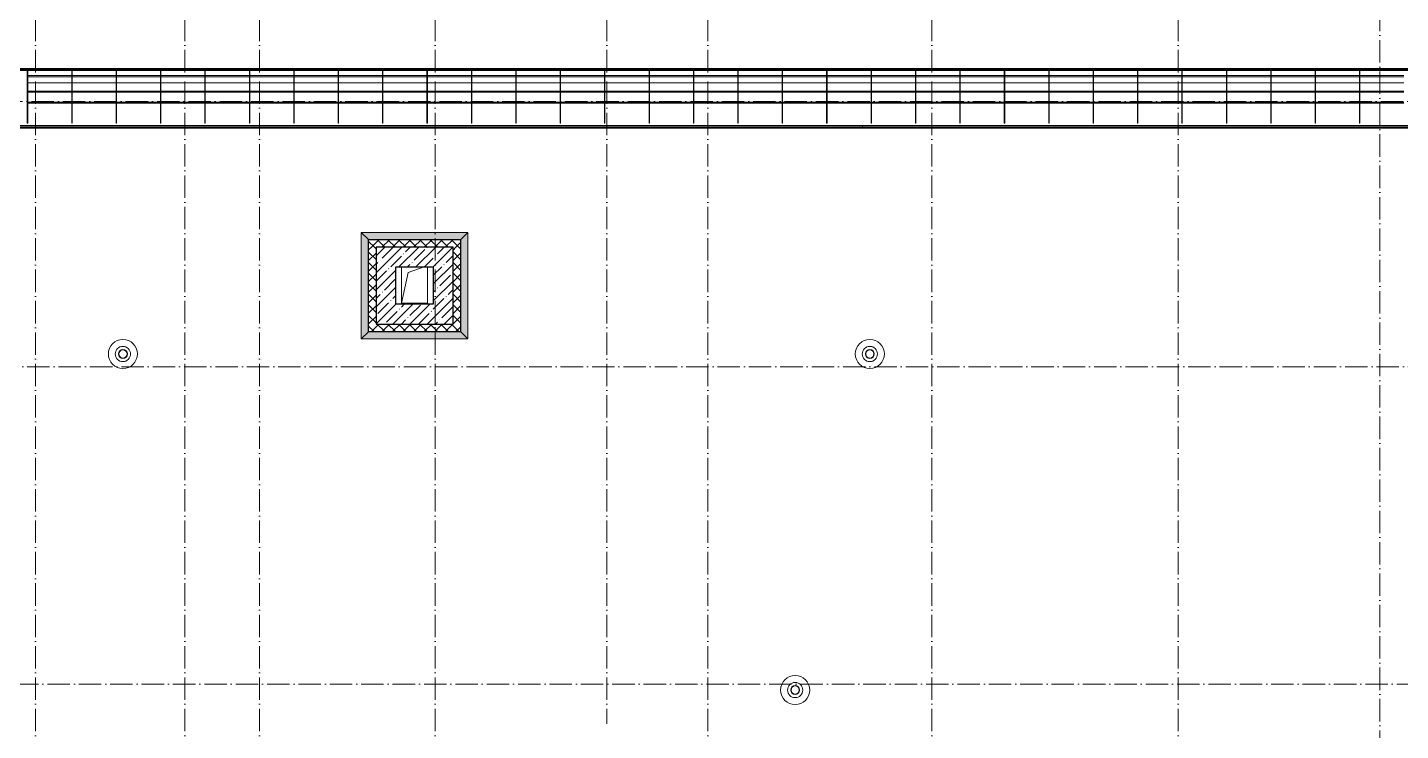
# Model space of a CAD drawing. Header units: millimetres. Extents: x -12989 to 629078, y -109036 to 555275.
# Drawn here: x 70102 to 88485, y 140872 to 150287 of the extents above; entities that cross this region are included whole.
import ezdxf

# ---------------------------------------------------------------- set-up
doc = ezdxf.new("R2010")
doc.units = ezdxf.units.MM
doc.linetypes.add('50_200_ШТРИХ_1Т_ш5_п1_п1_', pattern=[700, 500, -100, 0, -100])
for name, color, linetype, lineweight in [('A-FLOR-____-MCUT', 7, 'Continuous', 25), ('A-FLOR-____-OTLN', 7, 'Continuous', 9), ('A-FLOR-____-PATT-1', 7, 'Continuous', 9), ('A-GENM-____-MCUT', 7, 'Continuous', 25), ('A-GENM-____-OTLN', 7, 'Continuous', 9), ('A-GLAZ-____-OTLN', 7, 'Continuous', 9), ('A-ROOF-____-OTLN', 7, 'Continuous', 9), ('A-WALL-____-MCUT-1', 7, 'Continuous', 9), ('A-WALL-____-OTLN', 7, 'Continuous', 9), ('A-WALL-____-PATT-1', 7, 'Continuous', 9), ('A-WALL-FNSH-MCUT-1', 7, 'Continuous', 9), ('S-GRID-____-OTLN-1', 7, '50_200_ШТРИХ_1Т_ш5_п1_п1_', 9)]:
    doc.layers.add(name, color=color, linetype=linetype, lineweight=lineweight)
doc.layers.add('A-GLAZ-____-OTLN-1', color=7, linetype='Continuous', lineweight=9, true_color=0xc0c0c0)
pattern_1 = [(45, (43259.71, 63713.66), (-70.71068, 70.71068), []), (135, (43259.71, 63713.66), (-70.71068, -70.71068), [])]

# ---------------------------------------------------------------- blocks, each defined once
blk = doc.blocks.new('141_Фартук_СКБ - 141_Фартук_СКБ_вентфасад-30031396-АР1_План отверстий 2 этажа в осях 1-64_Ю-ЯЯ')
at = {"layer": 'A-GENM-____-MCUT'}
for p, q in [((26160, 758), (0, 758)), ((0, 757), (26160, 757)), ((26160, -29), (0, -29)), ((0, -30), (26160, -30))]:
    blk.add_line(p, q, dxfattribs=at)
at = {"layer": 'A-GENM-____-OTLN'}
for p, q in [((0, 765), (26160, 765)), ((0, 752), (26160, 752)), ((0, 743), (26160, 743)), ((0, 743), (26160, 743)), ((0, -11), (26160, -11)), ((0, -12), (26160, -12))]:
    blk.add_line(p, q, dxfattribs=at)
blk = doc.blocks.new('Элемент крепления - Пластина-30015157-АР1_План отверстий 2 этажа в осях 1-64_Ю-ЯЯ')
at = {"layer": 'A-GENM-____-OTLN'}
for p, q in [((25651, 85294), (25651, 85988)), ((25651, 85988), (25656, 85988)), ((25656, 85988), (25656, 85294)), ((25656, 85294), (25651, 85294))]:
    blk.add_line(p, q, dxfattribs=at)
blk = doc.blocks.new('Швеллер - 140х58-30031487-АР1_План отверстий 2 этажа в осях 1-64_Ю-ЯЯ')
at = {"layer": 'A-GENM-____-MCUT'}
for p, q in [((-9515, 75), (-10105, 75)), ((-10105, 71), (-9515, 71)), ((-8921, 75), (-9510, 75)), ((-9510, 71), (-8921, 71)), ((-8326, 75), (-8916, 75)), ((-8916, 71), (-8326, 71)), ((-7732, 75), (-8321, 75)), ((-8321, 71), (-7732, 71)), ((-7137, 75), (-7727, 75)), ((-7727, 71), (-7137, 71)), ((-6543, 75), (-7132, 75)), ((-7132, 71), (-6543, 71)), ((-5948, 75), (-6538, 75)), ((-6538, 71), (-5948, 71)), ((-5353, 75), (-5943, 75)), ((-5943, 71), (-5353, 71)), ((-4759, 75), (-5348, 75)), ((-5348, 71), (-4759, 71)), ((-4164, 75), (-4754, 75)), ((-4754, 71), (-4164, 71)), ((-3570, 75), (-4159, 75)), ((-4159, 71), (-3570, 71)), ((-2975, 75), (-3565, 75)), ((-3565, 71), (-2975, 71)), ((-2381, 75), (-2970, 75)), ((-2970, 71), (-2381, 71)), ((-1786, 75), (-2376, 75)), ((-2376, 71), (-1786, 71)), ((-1192, 75), (-1781, 75)), ((-1781, 71), (-1192, 71)), ((-597, 75), (-1187, 75)), ((-1187, 71), (-597, 71)), ((-3, 75), (-592, 75)), ((-592, 71), (-3, 71)), ((592, 75), (2, 75)), ((2, 71), (592, 71)), ((1187, 75), (597, 75)), ((597, 71), (1187, 71)), ((1781, 75), (1192, 75)), ((1192, 71), (1781, 71)), ((2376, 75), (1786, 75)), ((1786, 71), (2376, 71)), ((2970, 75), (2381, 75)), ((2381, 71), (2970, 71)), ((3565, 75), (2975, 75)), ((2975, 71), (3565, 71)), ((4159, 75), (3570, 75)), ((3570, 71), (4159, 71)), ((4754, 75), (4164, 75)), ((4164, 71), (4754, 71)), ((5348, 75), (4759, 75)), ((4759, 71), (5348, 71)), ((5943, 75), (5353, 75)), ((5353, 71), (5943, 71)), ((6538, 75), (5948, 75)), ((5948, 71), (6538, 71)), ((7132, 75), (6543, 75)), ((6543, 71), (7132, 71)), ((7727, 75), (7137, 75)), ((7137, 71), (7727, 71)), ((8321, 75), (7732, 75)), ((7732, 71), (8321, 71)), ((-9515, -71), (-10105, -71)), ((-10105, -75), (-9515, -75)), ((-8921, -71), (-9510, -71)), ((-9510, -75), (-8921, -75)), ((-8326, -71), (-8916, -71)), ((-8916, -75), (-8326, -75)), ((-7732, -71), (-8321, -71)), ((-8321, -75), (-7732, -75)), ((-7137, -71), (-7727, -71)), ((-7727, -75), (-7137, -75)), ((-6543, -71), (-7132, -71)), ((-7132, -75), (-6543, -75)), ((-5948, -71), (-6538, -71)), ((-6538, -75), (-5948, -75)), ((-5353, -71), (-5943, -71)), ((-5943, -75), (-5353, -75)), ((-4759, -71), (-5348, -71)), ((-5348, -75), (-4759, -75)), ((-4164, -71), (-4754, -71)), ((-4754, -75), (-4164, -75)), ((-3570, -71), (-4159, -71)), ((-4159, -75), (-3570, -75)), ((-2975, -71), (-3565, -71)), ((-3565, -75), (-2975, -75)), ((-2381, -71), (-2970, -71)), ((-2970, -75), (-2381, -75)), ((-1786, -71), (-2376, -71)), ((-2376, -75), (-1786, -75)), ((-1192, -71), (-1781, -71)), ((-1781, -75), (-1192, -75)), ((-597, -71), (-1187, -71)), ((-1187, -75), (-597, -75)), ((-3, -71), (-592, -71)), ((-592, -75), (-3, -75)), ((592, -71), (2, -71)), ((2, -75), (592, -75)), ((1187, -71), (597, -71)), ((597, -75), (1187, -75)), ((1781, -71), (1192, -71)), ((1192, -75), (1781, -75)), ((2376, -71), (1786, -71)), ((1786, -75), (2376, -75)), ((2970, -71), (2381, -71)), ((2381, -75), (2970, -75)), ((3565, -71), (2975, -71)), ((2975, -75), (3565, -75)), ((4159, -71), (3570, -71)), ((3570, -75), (4159, -75)), ((4754, -71), (4164, -71)), ((4164, -75), (4754, -75)), ((5348, -71), (4759, -71)), ((4759, -75), (5348, -75)), ((5943, -71), (5353, -71)), ((5353, -75), (5943, -75)), ((6538, -71), (5948, -71)), ((5948, -75), (6538, -75)), ((7132, -71), (6543, -71)), ((6543, -75), (7132, -75)), ((7727, -71), (7137, -71)), ((7137, -75), (7727, -75)), ((8321, -71), (7732, -71)), ((7732, -75), (8321, -75))]:
    blk.add_line(p, q, dxfattribs=at)
blk = doc.blocks.new('Кровельный аэратор - 143_Кровельный аэратор-15605992-АР1_План отверстий 2 этажа в осях 1-64_Ю-ЯЯ')
at = {"layer": 'A-GENM-____-OTLN'}
for radius, start, end in [(195, 360, 180), (195, 180, 360), (102, 360, 180), (102, 180, 360), (60, 360, 180), (60, 180, 360), (55, 360, 180), (55, 180, 360)]:
    blk.add_arc((0, 0), radius, start, end, dxfattribs=at)
blk = doc.blocks.new('AR_Отверстие прямоугольное _в плите_ - AR_Отверстие прямоугольное _в плите_-V193-АР1_План отверстий 2 этажа в осях 1-64_Ю-ЯЯ')
at = {"layer": 'A-GENM-____-OTLN'}
for p, q in [((-175, 235), (-175, -250)), ((-87, 163), (130, 235)), ((175, -250), (175, 235)), ((-175, -250), (-87, 163)), ((-175, -250), (175, -250))]:
    blk.add_line(p, q, dxfattribs=at)
blk = doc.blocks.new('Отлив_СКБ1 - Отлив_Шахты-30185863-АР1_План отверстий 2 этажа в осях 1-64_Ю-ЯЯ')
at = {"layer": 'A-GLAZ-____-OTLN-1'}
blk.add_hatch(color=256, dxfattribs=at).paths.add_polyline_path([(1229, -199), (1133, -103), (1133, -105), (-103, -105), (-103, -103), (-199, -199), (1135, -199)], flags=0)
at = {"layer": 'A-GLAZ-____-OTLN'}
for p, q in [((-199, -199), (-103, -103)), ((1133, -103), (1229, -199)), ((-199, -199), (1229, -199))]:
    blk.add_line(p, q, dxfattribs=at)
blk = doc.blocks.new('2этаж')
at = {"layer": 'S-GRID-____-OTLN-1', "color": 251, "ltscale": 0.6, "true_color": 0x636466}
for p, q in [((11358.3, 549908.8), (11358.3, 511907.5)), ((13358.3, 549908.8), (13358.3, 525691.4)), ((14358.3, 549908.8), (14358.3, 511907.5)), ((16708.3, 549908.8), (16708.3, 525691.4)), ((19008.3, 549908.8), (19008.3, 536263.3)), ((20358.3, 549908.8), (20358.3, 511907.5)), ((23358.3, 549908.8), (23358.3, 511907.5)), ((26658.3, 549908.8), (26658.3, 525691.4)), ((29358.3, 549620.5), (29358.3, 511907.5)), ((88482.7, 544597), (-20260.4, 544597)), ((-20260.4, 541047), (88482.7, 541047)), ((31562.9, 536797), (-20260.4, 536797))]:
    blk.add_line(p, q, dxfattribs=at)

msp = doc.modelspace()

# ---------------------------------------------------------------- hatches: boundary and pattern name
at = {"layer": 'A-FLOR-____-PATT-1'}
h = msp.add_hatch(dxfattribs=at)
h.set_pattern_fill('FP_13', color=256, style=0, pattern_type=2)
h.set_pattern_definition([(45, (43259.71, 63713.66), (-114.04925, 114.04925), []), (45, (43373.76, 63713.66), (-114.04925, 114.04925), [201.612, -40.322, 3.353, -36.97])])
h.paths.add_polyline_path([(74769.7115, 146314.7006), (75799.7115, 146314.7006), (75799.7115, 147344.7006), (74769.7115, 147344.7006), (74769.7115, 146768.8481)], flags=0)
h.paths.add_polyline_path([(75034.7115, 146579.7006), (75034.7115, 147079.7006), (75534.7115, 147079.7006), (75534.7115, 146579.7006), (75059.5424, 146579.7006)], flags=0)
at = {"layer": 'A-WALL-____-PATT-1'}
h = msp.add_hatch(dxfattribs=at)
h.set_pattern_fill('FP_1', color=256, style=0, pattern_type=2)
h.set_pattern_definition(pattern_1)
h.paths.add_polyline_path([(75899.7115, 147344.7006), (75899.7115, 147444.7006), (74669.7115, 147444.7006), (74669.7115, 147344.7006), (75799.7115, 147344.7006)], flags=0)
h = msp.add_hatch(dxfattribs=at)
h.set_pattern_fill('FP_1', color=256, style=0, pattern_type=2)
h.set_pattern_definition(pattern_1)
h.paths.add_polyline_path([(74769.7115, 146314.7006), (74769.7115, 147344.7006), (74669.7115, 147344.7006), (74669.7115, 146314.7006)], flags=0)
h = msp.add_hatch(dxfattribs=at)
h.set_pattern_fill('FP_1', color=256, style=0, pattern_type=2)
h.set_pattern_definition(pattern_1)
h.paths.add_polyline_path([(75899.7115, 146214.7006), (75899.7115, 147344.7006), (75799.7115, 147344.7006), (75799.7115, 146214.7006)], flags=0)
h = msp.add_hatch(dxfattribs=at)
h.set_pattern_fill('FP_1', color=256, style=0, pattern_type=2)
h.set_pattern_definition(pattern_1)
h.paths.add_polyline_path([(75799.7115, 146214.7006), (75799.7115, 146314.7006), (74669.7115, 146314.7006), (74669.7115, 146214.7006), (75501.4175, 146214.7006)], flags=0)

# ---------------------------------------------------------------- linework, layer by layer
at = {"layer": 'A-FLOR-____-MCUT'}
for p, q in [((75799.7115, 147344.7006), (74769.7115, 147344.7006)), ((74769.7115, 147344.7006), (74769.7115, 146314.7006)), ((75799.7115, 146314.7006), (75799.7115, 147344.7006)), ((75034.7115, 147079.7006), (75534.7115, 147079.7006)), ((75034.7115, 146579.7006), (75034.7115, 147079.7006)), ((75534.7115, 147079.7006), (75534.7115, 146579.7006)), ((75534.7115, 146579.7006), (75034.7115, 146579.7006)), ((74769.7115, 146314.7006), (75799.7115, 146314.7006))]:
    msp.add_line(p, q, dxfattribs=at)
at = {"layer": 'A-FLOR-____-OTLN'}
for p, q in [((70694.4842, 149544.7006), (70104.9387, 149544.7006)), ((71289.0296, 149544.7006), (70699.4842, 149544.7006)), ((71883.5751, 149544.7006), (71294.0296, 149544.7006)), ((72478.1206, 149544.7006), (71888.5751, 149544.7006)), ((73072.666, 149544.7006), (72483.1206, 149544.7006)), ((73667.2115, 149544.7006), (73077.666, 149544.7006)), ((74261.7569, 149544.7006), (73672.2115, 149544.7006)), ((74856.3024, 149544.7006), (74266.7569, 149544.7006)), ((75450.8478, 149544.7006), (74861.3024, 149544.7006)), ((76045.3933, 149544.7006), (75455.8478, 149544.7006)), ((76639.9387, 149544.7006), (76050.3933, 149544.7006)), ((77234.4842, 149544.7006), (76644.9387, 149544.7006)), ((77829.0296, 149544.7006), (77239.4842, 149544.7006)), ((78423.5751, 149544.7006), (77834.0296, 149544.7006)), ((79018.1206, 149544.7006), (78428.5751, 149544.7006)), ((79612.666, 149544.7006), (79023.1206, 149544.7006)), ((80207.2115, 149544.7006), (79617.666, 149544.7006)), ((80801.7569, 149544.7006), (80212.2115, 149544.7006)), ((81396.3024, 149544.7006), (80806.7569, 149544.7006)), ((81990.8478, 149544.7006), (81401.3024, 149544.7006)), ((82585.3933, 149544.7006), (81995.8478, 149544.7006)), ((83179.9387, 149544.7006), (82590.3933, 149544.7006)), ((83774.4842, 149544.7006), (83184.9387, 149544.7006)), ((84369.0296, 149544.7006), (83779.4842, 149544.7006)), ((84963.5751, 149544.7006), (84374.0296, 149544.7006)), ((85558.1206, 149544.7006), (84968.5751, 149544.7006)), ((86152.666, 149544.7006), (85563.1206, 149544.7006)), ((86747.2115, 149544.7006), (86157.666, 149544.7006)), ((87341.7569, 149544.7006), (86752.2115, 149544.7006)), ((87936.3024, 149544.7006), (87346.7569, 149544.7006)), ((88530.8478, 149544.7006), (87941.3024, 149544.7006)), ((67129.7115, 148974.7006), (93289.7115, 148974.7006)), ((75109.7115, 146594.7006), (75109.7115, 147079.7006)), ((75459.7115, 147079.7006), (75459.7115, 146594.7006)), ((75459.7115, 146594.7006), (75109.7115, 146594.7006))]:
    msp.add_line(p, q, dxfattribs=at)
at = {"layer": 'A-ROOF-____-OTLN'}
msp.add_line((81279.7115, 148959.1384), (81279.7115, 148974.7006), dxfattribs=at)
at = {"layer": 'A-WALL-____-MCUT-1'}
for p, q in [((74666.7115, 147449.7006), (74664.7115, 147449.7006)), ((74664.7115, 147449.7006), (74664.7115, 147447.7006)), ((75904.7115, 147447.7006), (74664.7115, 147447.7006)), ((74664.7115, 147444.7006), (74666.7115, 147444.7006)), ((74666.7115, 147449.7006), (74666.7115, 146209.7006)), ((75899.7115, 147444.7006), (74669.7115, 147444.7006)), ((74669.7115, 147444.7006), (74669.7115, 146214.7006)), ((75899.7115, 146214.7006), (75899.7115, 147444.7006)), ((75904.7115, 147449.7006), (75902.7115, 147449.7006)), ((75902.7115, 146209.7006), (75902.7115, 147449.7006)), ((75902.7115, 147444.7006), (75904.7115, 147444.7006)), ((75904.7115, 147447.7006), (75904.7115, 147449.7006)), ((74666.7115, 146214.7006), (74664.7115, 146214.7006)), ((74664.7115, 146211.7006), (75904.7115, 146211.7006)), ((74664.7115, 146211.7006), (74664.7115, 146209.7006)), ((74664.7115, 146209.7006), (74666.7115, 146209.7006)), ((74669.7115, 146214.7006), (75899.7115, 146214.7006)), ((75899.7115, 146211.7006), (75899.7115, 146209.7006)), ((75902.7115, 146209.7006), (75904.7115, 146209.7006)), ((75904.7115, 146209.7006), (75904.7115, 146211.7006))]:
    msp.add_line(p, q, dxfattribs=at)
at = {"layer": 'A-WALL-____-OTLN'}
for p, q in [((70104.9387, 149644.7006), (70694.4842, 149644.7006)), ((70699.4842, 149644.7006), (71289.0296, 149644.7006)), ((71294.0296, 149644.7006), (71883.5751, 149644.7006)), ((71888.5751, 149644.7006), (72478.1206, 149644.7006)), ((72483.1206, 149644.7006), (73072.666, 149644.7006)), ((73077.666, 149644.7006), (73667.2115, 149644.7006)), ((73672.2115, 149644.7006), (74261.7569, 149644.7006)), ((74266.7569, 149644.7006), (74856.3024, 149644.7006)), ((74861.3024, 149644.7006), (75450.8478, 149644.7006)), ((75455.8478, 149644.7006), (76045.3933, 149644.7006)), ((76050.3933, 149644.7006), (76639.9387, 149644.7006)), ((76644.9387, 149644.7006), (77234.4842, 149644.7006)), ((77239.4842, 149644.7006), (77829.0296, 149644.7006)), ((77834.0296, 149644.7006), (78423.5751, 149644.7006)), ((78428.5751, 149644.7006), (79018.1206, 149644.7006)), ((79023.1206, 149644.7006), (79612.666, 149644.7006)), ((79617.666, 149644.7006), (80207.2115, 149644.7006)), ((80212.2115, 149644.7006), (80801.7569, 149644.7006)), ((80806.7569, 149644.7006), (81396.3024, 149644.7006)), ((81401.3024, 149644.7006), (81990.8478, 149644.7006)), ((81995.8478, 149644.7006), (82585.3933, 149644.7006)), ((82590.3933, 149644.7006), (83179.9387, 149644.7006)), ((83184.9387, 149644.7006), (83774.4842, 149644.7006)), ((83779.4842, 149644.7006), (84369.0296, 149644.7006)), ((84374.0296, 149644.7006), (84963.5751, 149644.7006)), ((84968.5751, 149644.7006), (85558.1206, 149644.7006)), ((85563.1206, 149644.7006), (86152.666, 149644.7006)), ((86157.666, 149644.7006), (86747.2115, 149644.7006)), ((86752.2115, 149644.7006), (87341.7569, 149644.7006)), ((87346.7569, 149644.7006), (87936.3024, 149644.7006)), ((87941.3024, 149644.7006), (88530.8478, 149644.7006)), ((70694.4842, 149624.7006), (70104.9387, 149624.7006)), ((71289.0296, 149624.7006), (70699.4842, 149624.7006)), ((71883.5751, 149624.7006), (71294.0296, 149624.7006)), ((72478.1206, 149624.7006), (71888.5751, 149624.7006)), ((73072.666, 149624.7006), (72483.1206, 149624.7006)), ((73667.2115, 149624.7006), (73077.666, 149624.7006)), ((74261.7569, 149624.7006), (73672.2115, 149624.7006)), ((74856.3024, 149624.7006), (74266.7569, 149624.7006)), ((75450.8478, 149624.7006), (74861.3024, 149624.7006)), ((76045.3933, 149624.7006), (75455.8478, 149624.7006)), ((76639.9387, 149624.7006), (76050.3933, 149624.7006)), ((77234.4842, 149624.7006), (76644.9387, 149624.7006)), ((77829.0296, 149624.7006), (77239.4842, 149624.7006)), ((78423.5751, 149624.7006), (77834.0296, 149624.7006)), ((79018.1206, 149624.7006), (78428.5751, 149624.7006)), ((79612.666, 149624.7006), (79023.1206, 149624.7006)), ((80207.2115, 149624.7006), (79617.666, 149624.7006)), ((80801.7569, 149624.7006), (80212.2115, 149624.7006)), ((81396.3024, 149624.7006), (80806.7569, 149624.7006)), ((81990.8478, 149624.7006), (81401.3024, 149624.7006)), ((82585.3933, 149624.7006), (81995.8478, 149624.7006)), ((83179.9387, 149624.7006), (82590.3933, 149624.7006)), ((83774.4842, 149624.7006), (83184.9387, 149624.7006)), ((84369.0296, 149624.7006), (83779.4842, 149624.7006)), ((84963.5751, 149624.7006), (84374.0296, 149624.7006)), ((85558.1206, 149624.7006), (84968.5751, 149624.7006)), ((86152.666, 149624.7006), (85563.1206, 149624.7006)), ((86747.2115, 149624.7006), (86157.666, 149624.7006)), ((87341.7569, 149624.7006), (86752.2115, 149624.7006)), ((87936.3024, 149624.7006), (87346.7569, 149624.7006)), ((88530.8478, 149624.7006), (87941.3024, 149624.7006))]:
    msp.add_line(p, q, dxfattribs=at)
at = {"layer": 'A-WALL-FNSH-MCUT-1'}
for p, q in [((74664.7115, 147447.7006), (74664.7115, 146211.7006)), ((75902.7115, 147449.7006), (74666.7115, 147449.7006)), ((75904.7115, 146211.7006), (75904.7115, 147447.7006)), ((74666.7115, 146209.7006), (75902.7115, 146209.7006))]:
    msp.add_line(p, q, dxfattribs=at)

# ---------------------------------------------------------------- block references
msp.add_blockref('2этаж', (58851.3748, -395302.2823))
at = {"layer": 'A-GENM-____-OTLN', "rotation": 180}
msp.add_blockref('141_Фартук_СКБ - 141_Фартук_СКБ_вентфасад-30031396-АР1_План отверстий 2 этажа в осях 1-64_Ю-ЯЯ', (93289.7115, 149701.7006), dxfattribs=at)
at = {"layer": 'A-GENM-____-OTLN'}
for name, p in [('Элемент крепления - Пластина-30015157-АР1_План отверстий 2 этажа в осях 1-64_Ю-ЯЯ', (44448.8024, 63713.6587)), ('Элемент крепления - Пластина-30015157-АР1_План отверстий 2 этажа в осях 1-64_Ю-ЯЯ', (45043.3478, 63713.6587)), ('Элемент крепления - Пластина-30015157-АР1_План отверстий 2 этажа в осях 1-64_Ю-ЯЯ', (45637.8933, 63713.6587)), ('Элемент крепления - Пластина-30015157-АР1_План отверстий 2 этажа в осях 1-64_Ю-ЯЯ', (46232.4387, 63713.6587)), ('Элемент крепления - Пластина-30015157-АР1_План отверстий 2 этажа в осях 1-64_Ю-ЯЯ', (46826.9842, 63713.6587)), ('Элемент крепления - Пластина-30015157-АР1_План отверстий 2 этажа в осях 1-64_Ю-ЯЯ', (47421.5296, 63713.6587)), ('Элемент крепления - Пластина-30015157-АР1_План отверстий 2 этажа в осях 1-64_Ю-ЯЯ', (48016.0751, 63713.6587)), ('Элемент крепления - Пластина-30015157-АР1_План отверстий 2 этажа в осях 1-64_Ю-ЯЯ', (48610.6206, 63713.6587)), ('Элемент крепления - Пластина-30015157-АР1_План отверстий 2 этажа в осях 1-64_Ю-ЯЯ', (49205.166, 63713.6587)), ('Элемент крепления - Пластина-30015157-АР1_План отверстий 2 этажа в осях 1-64_Ю-ЯЯ', (49799.7115, 63713.6587)), ('Элемент крепления - Пластина-30015157-АР1_План отверстий 2 этажа в осях 1-64_Ю-ЯЯ', (50394.2569, 63713.6587)), ('Элемент крепления - Пластина-30015157-АР1_План отверстий 2 этажа в осях 1-64_Ю-ЯЯ', (50988.8024, 63713.6587)), ('Элемент крепления - Пластина-30015157-АР1_План отверстий 2 этажа в осях 1-64_Ю-ЯЯ', (51583.3478, 63713.6587)), ('Элемент крепления - Пластина-30015157-АР1_План отверстий 2 этажа в осях 1-64_Ю-ЯЯ', (52177.8933, 63713.6587)), ('Элемент крепления - Пластина-30015157-АР1_План отверстий 2 этажа в осях 1-64_Ю-ЯЯ', (52772.4387, 63713.6587)), ('Элемент крепления - Пластина-30015157-АР1_План отверстий 2 этажа в осях 1-64_Ю-ЯЯ', (53366.9842, 63713.6587)), ('Элемент крепления - Пластина-30015157-АР1_План отверстий 2 этажа в осях 1-64_Ю-ЯЯ', (53961.5296, 63713.6587)), ('Элемент крепления - Пластина-30015157-АР1_План отверстий 2 этажа в осях 1-64_Ю-ЯЯ', (54556.0751, 63713.6587)), ('Элемент крепления - Пластина-30015157-АР1_План отверстий 2 этажа в осях 1-64_Ю-ЯЯ', (55150.6206, 63713.6587)), ('Элемент крепления - Пластина-30015157-АР1_План отверстий 2 этажа в осях 1-64_Ю-ЯЯ', (55745.166, 63713.6587)), ('Элемент крепления - Пластина-30015157-АР1_План отверстий 2 этажа в осях 1-64_Ю-ЯЯ', (56339.7115, 63713.6587)), ('Элемент крепления - Пластина-30015157-АР1_План отверстий 2 этажа в осях 1-64_Ю-ЯЯ', (56934.2569, 63713.6587)), ('Элемент крепления - Пластина-30015157-АР1_План отверстий 2 этажа в осях 1-64_Ю-ЯЯ', (57528.8024, 63713.6587)), ('Элемент крепления - Пластина-30015157-АР1_План отверстий 2 этажа в осях 1-64_Ю-ЯЯ', (58123.3478, 63713.6587)), ('Элемент крепления - Пластина-30015157-АР1_План отверстий 2 этажа в осях 1-64_Ю-ЯЯ', (58717.8933, 63713.6587)), ('Элемент крепления - Пластина-30015157-АР1_План отверстий 2 этажа в осях 1-64_Ю-ЯЯ', (59312.4387, 63713.6587)), ('Элемент крепления - Пластина-30015157-АР1_План отверстий 2 этажа в осях 1-64_Ю-ЯЯ', (59906.9842, 63713.6587)), ('Элемент крепления - Пластина-30015157-АР1_План отверстий 2 этажа в осях 1-64_Ю-ЯЯ', (60501.5296, 63713.6587)), ('Элемент крепления - Пластина-30015157-АР1_План отверстий 2 этажа в осях 1-64_Ю-ЯЯ', (61096.0751, 63713.6587)), ('Элемент крепления - Пластина-30015157-АР1_План отверстий 2 этажа в осях 1-64_Ю-ЯЯ', (61690.6206, 63713.6587)), ('Элемент крепления - Пластина-30015157-АР1_План отверстий 2 этажа в осях 1-64_Ю-ЯЯ', (62285.166, 63713.6587)), ('Швеллер - 140х58-30031487-АР1_План отверстий 2 этажа в осях 1-64_Ю-ЯЯ', (80209.7115, 149354.7006)), ('AR_Отверстие прямоугольное _в плите_ - AR_Отверстие прямоугольное _в плите_-V193-АР1_План отверстий 2 этажа в осях 1-64_Ю-ЯЯ', (75284.7115, 146844.7006)), ('Кровельный аэратор - 143_Кровельный аэратор-15605992-АР1_План отверстий 2 этажа в осях 1-64_Ю-ЯЯ', (71379.7115, 145914.7006)), ('Кровельный аэратор - 143_Кровельный аэратор-15605992-АР1_План отверстий 2 этажа в осях 1-64_Ю-ЯЯ', (81379.7115, 145914.7006)), ('Кровельный аэратор - 143_Кровельный аэратор-15605992-АР1_План отверстий 2 этажа в осях 1-64_Ю-ЯЯ', (80379.7115, 141414.7006))]:
    msp.add_blockref(name, p, dxfattribs=at)
at = {"layer": 'A-GLAZ-____-OTLN'}
for p, rotation in [((74769.7115, 147344.7006), 270), ((75799.7115, 147344.7006), 180), ((75799.7115, 146314.7006), 90)]:
    msp.add_blockref('Отлив_СКБ1 - Отлив_Шахты-30185863-АР1_План отверстий 2 этажа в осях 1-64_Ю-ЯЯ', p, dxfattribs=dict(at, rotation=rotation))
msp.add_blockref('Отлив_СКБ1 - Отлив_Шахты-30185863-АР1_План отверстий 2 этажа в осях 1-64_Ю-ЯЯ', (74769.7115, 146314.7006), dxfattribs=at)

doc.saveas('drawing.dxf')
